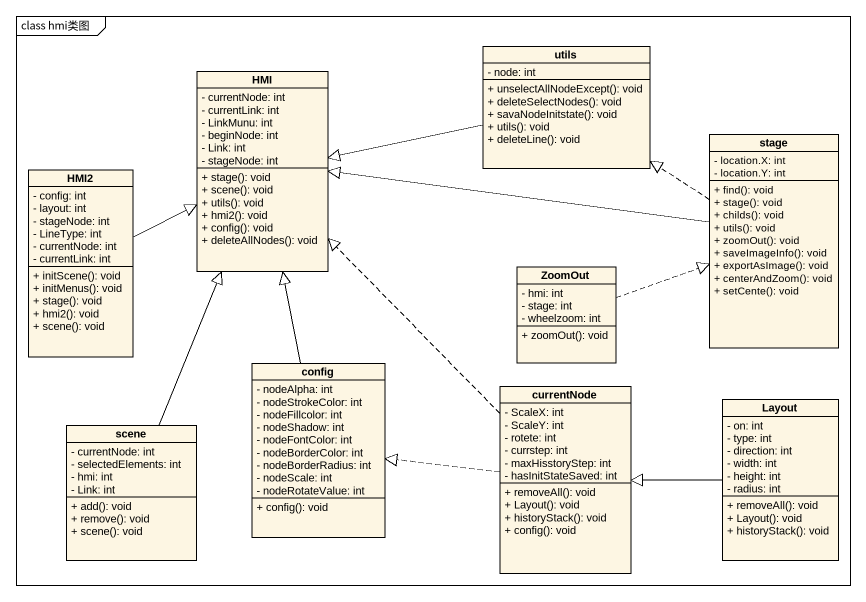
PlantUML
@startuml
mainframe class hmi类图
hide circle
hide empty members
skinparam classAttributeIconSize 0
class utils {
  - node: int
  + unselectAllNodeExcept(): void
  + deleteSelectNodes(): void
  + savaNodeInitstate(): void
  + utils(): void
  + deleteLine(): void
}
class HMI {
  - currentNode: int
  - currentLink: int
  - LinkMunu: int
  - beginNode: int
  - Link: int
  - stageNode: int
  + stage(): void
  + scene(): void
  + utils(): void
  + hmi2(): void
  + config(): void
  + deleteAllNodes(): void
}
class stage {
  - location.X: int
  - location.Y: int
  + find(): void
  + stage(): void
  + childs(): void
  + utils(): void
  + zoomOut(): void
  + saveImageInfo(): void
  + exportAsImage(): void
  + centerAndZoom(): void
  + setCente(): void
}
class HMI2 {
  - config: int
  - layout: int
  - stageNode: int
  - LineType: int
  - currentNode: int
  - currentLink: int
  + initScene(): void
  + initMenus(): void
  + stage(): void
  + hmi2(): void
  + scene(): void
}
class ZoomOut {
  - hmi: int
  - stage: int
  - wheelzoom: int
  + zoomOut(): void
}
class config {
  - nodeAlpha: int
  - nodeStrokeColor: int
  - nodeFillcolor: int
  - nodeShadow: int
  - nodeFontColor: int
  - nodeBorderColor: int
  - nodeBorderRadius: int
  - nodeScale: int
  - nodeRotateValue: int
  + config(): void
}
class currentNode {
  - ScaleX: int
  - ScaleY: int
  - rotete: int
  - currstep: int
  - maxHisstoryStep: int
  - hasInitStateSaved: int
  + removeAll(): void
  + Layout(): void
  + historyStack(): void
  + config(): void
}
class Layout {
  - on: int
  - type: int
  - direction: int
  - width: int
  - height: int
  - radius: int
  + removeAll(): void
  + Layout(): void
  + historyStack(): void
}
class scene {
  - currentNode: int
  - selectedElements: int
  - hmi: int
  - Link: int
  + add(): void
  + remove(): void
  + scene(): void
}
utils -left-|> HMI
stage .up.|> utils
stage -left-|> HMI
HMI2 -right-|> HMI
ZoomOut .right.|> stage
config -up-|> HMI
currentNode .up.|> HMI
currentNode .left.|> config
Layout -left-|> currentNode
scene -up-|> HMI
@enduml
